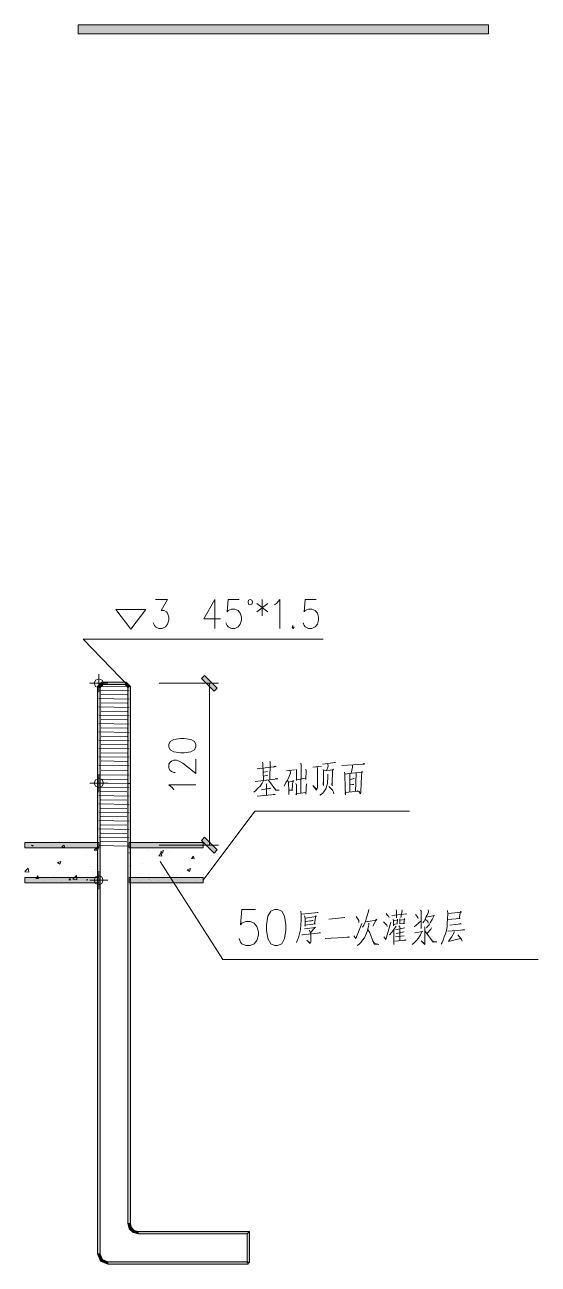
# Model space of a CAD drawing. Header units: millimetres. Extents: x 0 to 586, y 0 to 414.
# Drawn here: x 78.9 to 134.9, y 71.4 to 206.9 of the extents above; entities that cross this region are included whole.
import ezdxf

# ---------------------------------------------------------------- set-up
doc = ezdxf.new("R2010")
doc.units = ezdxf.units.MM

msp = doc.modelspace()

# ---------------------------------------------------------------- hatches: boundary and pattern name
h = msp.add_hatch(color=0)
h.dxf.hatch_style = 2
h.paths.add_polyline_path([(84.691361, 205.874056), (84.691361, 206.858306), (129.50825, 206.858306), (129.50825, 205.874056)])
h = msp.add_hatch(color=0)
h.dxf.hatch_style = 2
h.paths.add_polyline_path([(99.899611, 134.387167), (99.550361, 134.037917), (98.171, 135.417278), (98.516722, 135.766528)])
h = msp.add_hatch(color=0)
h.dxf.hatch_style = 2
h.paths.add_polyline_path([(87.100833, 134.450667), (86.825667, 134.567083), (87.301917, 135.039806), (87.414806, 134.764639)])
h = msp.add_hatch(color=0)
h.dxf.hatch_style = 2
h.paths.add_polyline_path([(87.100833, 123.994333), (86.825667, 123.994333), (86.825667, 134.567083), (87.100833, 134.450667)])
h = msp.add_hatch(color=0)
h.dxf.hatch_style = 2
h.paths.add_polyline_path([(87.414806, 134.764639), (87.301917, 135.039806), (89.937167, 135.039806), (89.824278, 134.764639)])
h = msp.add_hatch(color=0)
h.dxf.hatch_style = 2
h.paths.add_polyline_path([(89.824278, 134.764639), (89.937167, 135.039806), (90.413417, 134.567083), (90.13825, 134.450667)])
h = msp.add_hatch(color=0)
h.dxf.hatch_style = 2
h.paths.add_polyline_path([(90.13825, 134.450667), (90.413417, 134.567083), (90.413417, 123.934361), (90.13825, 123.934361)])
h = msp.add_hatch(color=0)
h.dxf.hatch_style = 2
h.paths.add_polyline_path([(87.100833, 72.545222), (86.825667, 72.545222), (86.825667, 123.994333), (87.100833, 123.994333)])
h = msp.add_hatch(color=0)
h.dxf.hatch_style = 2
h.paths.add_polyline_path([(90.13825, 123.934361), (90.413417, 123.934361), (90.413417, 75.857806), (90.13825, 75.857806)])
h = msp.add_hatch(color=0)
h.dxf.hatch_style = 2
h.paths.add_polyline_path([(98.171, 117.732528), (98.516722, 118.081778), (99.899611, 116.698889), (99.550361, 116.353167)])
h = msp.add_hatch(color=0)
h.dxf.hatch_style = 2
h.paths.add_polyline_path([(78.891694, 117.028031), (78.878642, 117.041083), (78.891694, 117.054136), (78.904747, 117.041083)])
h = msp.add_hatch(color=0)
h.dxf.hatch_style = 2
h.paths.add_polyline_path([(78.891694, 116.569419), (78.878642, 116.582472), (78.891694, 116.595525), (78.904747, 116.582472)])
h = msp.add_hatch(color=0)
h.dxf.hatch_style = 2
h.paths.add_polyline_path([(78.891694, 116.569419), (78.878642, 116.582472), (78.891694, 116.595525), (78.904747, 116.582472)])
h = msp.add_hatch(color=0)
h.dxf.hatch_style = 2
h.paths.add_polyline_path([(78.891694, 116.569419), (78.878642, 116.582472), (78.891694, 116.595525), (78.904747, 116.582472)])
h = msp.add_hatch(color=0)
h.dxf.hatch_style = 2
h.paths.add_polyline_path([(86.96325, 117.510278), (86.96325, 116.921139), (78.891694, 116.921139), (78.891694, 117.510278)])
h = msp.add_hatch(color=0)
h.dxf.hatch_style = 2
h.paths.add_polyline_path([(79.1845, 116.791669), (79.171447, 116.804722), (79.1845, 116.817775), (79.197553, 116.804722)])
h = msp.add_hatch(color=0)
h.dxf.hatch_style = 2
h.paths.add_polyline_path([(79.290333, 117.204419), (79.277281, 117.217472), (79.290333, 117.230525), (79.303386, 117.217472)])
h = msp.add_hatch(color=0)
h.dxf.hatch_style = 2
h.paths.add_polyline_path([(79.290333, 117.204419), (79.277281, 117.217472), (79.290333, 117.230525), (79.303386, 117.217472)])
h = msp.add_hatch(color=0)
h.dxf.hatch_style = 2
h.paths.add_polyline_path([(79.290333, 117.204419), (79.277281, 117.217472), (79.290333, 117.230525), (79.303386, 117.217472)])
h = msp.add_hatch(color=0)
h.dxf.hatch_style = 2
h.paths.add_polyline_path([(79.720722, 117.204419), (79.707669, 117.217472), (79.720722, 117.230525), (79.733775, 117.217472)])
h = msp.add_hatch(color=0)
h.dxf.hatch_style = 2
h.paths.add_polyline_path([(79.720722, 117.204419), (79.707669, 117.217472), (79.720722, 117.230525), (79.733775, 117.217472)])
h = msp.add_hatch(color=0)
h.dxf.hatch_style = 2
h.paths.add_polyline_path([(80.094667, 117.204419), (80.081614, 117.217472), (80.094667, 117.230525), (80.107719, 117.217472)])
h = msp.add_hatch(color=0)
h.dxf.hatch_style = 2
h.paths.add_polyline_path([(80.094667, 117.204419), (80.081614, 117.217472), (80.094667, 117.230525), (80.107719, 117.217472)])
h = msp.add_hatch(color=0)
h.dxf.hatch_style = 2
h.paths.add_polyline_path([(80.094667, 117.204419), (80.081614, 117.217472), (80.094667, 117.230525), (80.107719, 117.217472)])
h = msp.add_hatch(color=0)
h.dxf.hatch_style = 2
h.paths.add_polyline_path([(80.211083, 117.204419), (80.198031, 117.217472), (80.211083, 117.230525), (80.224136, 117.217472)])
h = msp.add_hatch(color=0)
h.dxf.hatch_style = 2
h.paths.add_polyline_path([(80.211083, 117.204419), (80.198031, 117.217472), (80.211083, 117.230525), (80.224136, 117.217472)])
h = msp.add_hatch(color=0)
h.dxf.hatch_style = 2
h.paths.add_polyline_path([(81.675111, 117.109169), (81.662058, 117.122222), (81.675111, 117.135275), (81.688164, 117.122222)])
h = msp.add_hatch(color=0)
h.dxf.hatch_style = 2
h.paths.add_polyline_path([(81.745667, 117.204419), (81.732614, 117.217472), (81.745667, 117.230525), (81.758719, 117.217472)])
h = msp.add_hatch(color=0)
h.dxf.hatch_style = 2
h.paths.add_polyline_path([(81.745667, 117.204419), (81.732614, 117.217472), (81.745667, 117.230525), (81.758719, 117.217472)])
h = msp.add_hatch(color=0)
h.dxf.hatch_style = 2
h.paths.add_polyline_path([(81.798583, 117.204419), (81.785531, 117.217472), (81.798583, 117.230525), (81.811636, 117.217472)])
h = msp.add_hatch(color=0)
h.dxf.hatch_style = 2
h.paths.add_polyline_path([(81.897361, 117.105642), (81.884308, 117.118694), (81.897361, 117.131747), (81.910414, 117.118694)])
h = msp.add_hatch(color=0)
h.dxf.hatch_style = 2
h.paths.add_polyline_path([(83.506028, 117.204419), (83.492975, 117.217472), (83.506028, 117.230525), (83.519081, 117.217472)])
h = msp.add_hatch(color=0)
h.dxf.hatch_style = 2
h.paths.add_polyline_path([(83.506028, 117.204419), (83.492975, 117.217472), (83.506028, 117.230525), (83.519081, 117.217472)])
h = msp.add_hatch(color=0)
h.dxf.hatch_style = 2
h.paths.add_polyline_path([(83.506028, 117.204419), (83.492975, 117.217472), (83.506028, 117.230525), (83.519081, 117.217472)])
h = msp.add_hatch(color=0)
h.dxf.hatch_style = 2
h.paths.add_polyline_path([(83.876444, 117.204419), (83.863392, 117.217472), (83.876444, 117.230525), (83.889497, 117.217472)])
h = msp.add_hatch(color=0)
h.dxf.hatch_style = 2
h.paths.add_polyline_path([(84.204528, 117.204419), (84.191475, 117.217472), (84.204528, 117.230525), (84.217581, 117.217472)])
h = msp.add_hatch(color=0)
h.dxf.hatch_style = 2
h.paths.add_polyline_path([(84.204528, 117.204419), (84.191475, 117.217472), (84.204528, 117.230525), (84.217581, 117.217472)])
h = msp.add_hatch(color=0)
h.dxf.hatch_style = 2
h.paths.add_polyline_path([(84.529083, 116.996281), (84.516031, 117.009333), (84.529083, 117.022386), (84.542136, 117.009333)])
h = msp.add_hatch(color=0)
h.dxf.hatch_style = 2
h.paths.add_polyline_path([(86.659861, 117.204419), (86.646808, 117.217472), (86.659861, 117.230525), (86.672914, 117.217472)])
h = msp.add_hatch(color=0)
h.dxf.hatch_style = 2
h.paths.add_polyline_path([(86.659861, 117.204419), (86.646808, 117.217472), (86.659861, 117.230525), (86.672914, 117.217472)])
h = msp.add_hatch(color=0)
h.dxf.hatch_style = 2
h.paths.add_polyline_path([(86.920917, 117.204419), (86.907864, 117.217472), (86.920917, 117.230525), (86.933969, 117.217472)])
h = msp.add_hatch(color=0)
h.dxf.hatch_style = 2
h.paths.add_polyline_path([(86.920917, 117.204419), (86.907864, 117.217472), (86.920917, 117.230525), (86.933969, 117.217472)])
h = msp.add_hatch(color=0)
h.dxf.hatch_style = 2
h.paths.add_polyline_path([(86.920917, 117.204419), (86.907864, 117.217472), (86.920917, 117.230525), (86.933969, 117.217472)])
h = msp.add_hatch(color=0)
h.dxf.hatch_style = 2
h.paths.add_polyline_path([(86.96325, 117.010392), (86.950197, 117.023444), (86.96325, 117.036497), (86.976303, 117.023444)])
h = msp.add_hatch(color=0)
h.dxf.hatch_style = 2
h.paths.add_polyline_path([(90.275833, 116.756392), (90.262781, 116.769444), (90.275833, 116.782497), (90.288886, 116.769444)])
h = msp.add_hatch(color=0)
h.dxf.hatch_style = 2
h.paths.add_polyline_path([(90.275833, 116.463586), (90.262781, 116.476639), (90.275833, 116.489692), (90.288886, 116.476639)])
h = msp.add_hatch(color=0)
h.dxf.hatch_style = 2
h.paths.add_polyline_path([(90.275833, 116.463586), (90.262781, 116.476639), (90.275833, 116.489692), (90.288886, 116.476639)])
h = msp.add_hatch(color=0)
h.dxf.hatch_style = 2
h.paths.add_polyline_path([(90.275833, 116.463586), (90.262781, 116.476639), (90.275833, 116.489692), (90.288886, 116.476639)])
h = msp.add_hatch(color=0)
h.dxf.hatch_style = 2
h.paths.add_polyline_path([(98.347389, 117.510278), (98.347389, 116.921139), (90.275833, 116.921139), (90.275833, 117.510278)])
h = msp.add_hatch(color=0)
h.dxf.hatch_style = 2
h.paths.add_polyline_path([(90.335806, 117.204419), (90.322753, 117.217472), (90.335806, 117.230525), (90.348858, 117.217472)])
h = msp.add_hatch(color=0)
h.dxf.hatch_style = 2
h.paths.add_polyline_path([(90.335806, 117.204419), (90.322753, 117.217472), (90.335806, 117.230525), (90.348858, 117.217472)])
h = msp.add_hatch(color=0)
h.dxf.hatch_style = 2
h.paths.add_polyline_path([(90.335806, 117.204419), (90.322753, 117.217472), (90.335806, 117.230525), (90.348858, 117.217472)])
h = msp.add_hatch(color=0)
h.dxf.hatch_style = 2
h.paths.add_polyline_path([(90.6145, 116.946892), (90.601447, 116.959944), (90.6145, 116.972997), (90.627553, 116.959944)])
h = msp.add_hatch(color=0)
h.dxf.hatch_style = 2
h.paths.add_polyline_path([(91.574056, 117.204419), (91.561003, 117.217472), (91.574056, 117.230525), (91.587108, 117.217472)])
h = msp.add_hatch(color=0)
h.dxf.hatch_style = 2
h.paths.add_polyline_path([(91.574056, 117.204419), (91.561003, 117.217472), (91.574056, 117.230525), (91.587108, 117.217472)])
h = msp.add_hatch(color=0)
h.dxf.hatch_style = 2
h.paths.add_polyline_path([(91.753972, 116.869281), (91.740919, 116.882333), (91.753972, 116.895386), (91.767025, 116.882333)])
h = msp.add_hatch(color=0)
h.dxf.hatch_style = 2
h.paths.add_polyline_path([(91.831583, 116.961003), (91.818531, 116.974056), (91.831583, 116.987108), (91.844636, 116.974056)])
h = msp.add_hatch(color=0)
h.dxf.hatch_style = 2
h.paths.add_polyline_path([(92.42425, 116.661142), (92.411197, 116.674194), (92.42425, 116.687247), (92.437303, 116.674194)])
h = msp.add_hatch(color=0)
h.dxf.hatch_style = 2
h.paths.add_polyline_path([(93.680139, 117.204419), (93.667086, 117.217472), (93.680139, 117.230525), (93.693192, 117.217472)])
h = msp.add_hatch(color=0)
h.dxf.hatch_style = 2
h.paths.add_polyline_path([(93.747167, 117.204419), (93.734114, 117.217472), (93.747167, 117.230525), (93.760219, 117.217472)])
h = msp.add_hatch(color=0)
h.dxf.hatch_style = 2
h.paths.add_polyline_path([(94.029389, 117.204419), (94.016336, 117.217472), (94.029389, 117.230525), (94.042442, 117.217472)])
h = msp.add_hatch(color=0)
h.dxf.hatch_style = 2
h.paths.add_polyline_path([(94.029389, 117.204419), (94.016336, 117.217472), (94.029389, 117.230525), (94.042442, 117.217472)])
h = msp.add_hatch(color=0)
h.dxf.hatch_style = 2
h.paths.add_polyline_path([(95.055972, 116.551781), (95.042919, 116.564833), (95.055972, 116.577886), (95.069025, 116.564833)])
h = msp.add_hatch(color=0)
h.dxf.hatch_style = 2
h.paths.add_polyline_path([(96.347139, 117.204419), (96.334086, 117.217472), (96.347139, 117.230525), (96.360192, 117.217472)])
h = msp.add_hatch(color=0)
h.dxf.hatch_style = 2
h.paths.add_polyline_path([(96.347139, 117.204419), (96.334086, 117.217472), (96.347139, 117.230525), (96.360192, 117.217472)])
h = msp.add_hatch(color=0)
h.dxf.hatch_style = 2
h.paths.add_polyline_path([(96.48825, 117.204419), (96.475197, 117.217472), (96.48825, 117.230525), (96.501303, 117.217472)])
h = msp.add_hatch(color=0)
h.dxf.hatch_style = 2
h.paths.add_polyline_path([(96.48825, 117.204419), (96.475197, 117.217472), (96.48825, 117.230525), (96.501303, 117.217472)])
h = msp.add_hatch(color=0)
h.dxf.hatch_style = 2
h.paths.add_polyline_path([(97.162056, 117.204419), (97.149003, 117.217472), (97.162056, 117.230525), (97.175108, 117.217472)])
h = msp.add_hatch(color=0)
h.dxf.hatch_style = 2
h.paths.add_polyline_path([(97.546583, 116.851642), (97.533531, 116.864694), (97.546583, 116.877747), (97.559636, 116.864694)])
h = msp.add_hatch(color=0)
h.dxf.hatch_style = 2
h.paths.add_polyline_path([(98.347389, 117.140919), (98.334336, 117.153972), (98.347389, 117.167025), (98.360442, 117.153972)])
h = msp.add_hatch(color=0)
h.dxf.hatch_style = 2
h.paths.add_polyline_path([(78.891694, 115.892086), (78.878642, 115.905139), (78.891694, 115.918192), (78.904747, 115.905139)])
h = msp.add_hatch(color=0)
h.dxf.hatch_style = 2
h.paths.add_polyline_path([(78.891694, 115.892086), (78.878642, 115.905139), (78.891694, 115.918192), (78.904747, 115.905139)])
h = msp.add_hatch(color=0)
h.dxf.hatch_style = 2
h.paths.add_polyline_path([(78.891694, 115.892086), (78.878642, 115.905139), (78.891694, 115.918192), (78.904747, 115.905139)])
h = msp.add_hatch(color=0)
h.dxf.hatch_style = 2
h.paths.add_polyline_path([(78.891694, 115.257086), (78.878642, 115.270139), (78.891694, 115.283192), (78.904747, 115.270139)])
h = msp.add_hatch(color=0)
h.dxf.hatch_style = 2
h.paths.add_polyline_path([(78.891694, 115.175947), (78.878642, 115.189), (78.891694, 115.202053), (78.904747, 115.189)])
h = msp.add_hatch(color=0)
h.dxf.hatch_style = 2
h.paths.add_polyline_path([(78.891694, 115.175947), (78.878642, 115.189), (78.891694, 115.202053), (78.904747, 115.189)])
h = msp.add_hatch(color=0)
h.dxf.hatch_style = 2
h.paths.add_polyline_path([(78.891694, 115.175947), (78.878642, 115.189), (78.891694, 115.202053), (78.904747, 115.189)])
h = msp.add_hatch(color=0)
h.dxf.hatch_style = 2
h.paths.add_polyline_path([(79.124528, 115.151253), (79.111475, 115.164306), (79.124528, 115.177358), (79.137581, 115.164306)])
h = msp.add_hatch(color=0)
h.dxf.hatch_style = 2
h.paths.add_polyline_path([(79.403222, 115.324114), (79.390169, 115.337167), (79.403222, 115.350219), (79.416275, 115.337167)])
h = msp.add_hatch(color=0)
h.dxf.hatch_style = 2
h.paths.add_polyline_path([(81.615139, 115.465225), (81.602086, 115.478278), (81.615139, 115.491331), (81.628192, 115.478278)])
h = msp.add_hatch(color=0)
h.dxf.hatch_style = 2
h.paths.add_polyline_path([(81.989083, 115.465225), (81.976031, 115.478278), (81.989083, 115.491331), (82.002136, 115.478278)])
h = msp.add_hatch(color=0)
h.dxf.hatch_style = 2
h.paths.add_polyline_path([(82.514722, 115.733336), (82.501669, 115.746389), (82.514722, 115.759442), (82.527775, 115.746389)])
h = msp.add_hatch(color=0)
h.dxf.hatch_style = 2
h.paths.add_polyline_path([(83.749444, 115.895614), (83.736392, 115.908667), (83.749444, 115.921719), (83.762497, 115.908667)])
h = msp.add_hatch(color=0)
h.dxf.hatch_style = 2
h.paths.add_polyline_path([(84.172778, 115.835642), (84.159725, 115.848694), (84.172778, 115.861747), (84.185831, 115.848694)])
h = msp.add_hatch(color=0)
h.dxf.hatch_style = 2
h.paths.add_polyline_path([(84.864222, 115.959114), (84.851169, 115.972167), (84.864222, 115.985219), (84.877275, 115.972167)])
h = msp.add_hatch(color=0)
h.dxf.hatch_style = 2
h.paths.add_polyline_path([(85.615639, 116.142558), (85.602586, 116.155611), (85.615639, 116.168664), (85.628692, 116.155611)])
h = msp.add_hatch(color=0)
h.dxf.hatch_style = 2
h.paths.add_polyline_path([(86.705722, 116.184892), (86.692669, 116.197944), (86.705722, 116.210997), (86.718775, 116.197944)])
h = msp.add_hatch(color=0)
h.dxf.hatch_style = 2
h.paths.add_polyline_path([(86.96325, 116.382447), (86.950197, 116.3955), (86.96325, 116.408553), (86.976303, 116.3955)])
h = msp.add_hatch(color=0)
h.dxf.hatch_style = 2
h.paths.add_polyline_path([(86.96325, 116.382447), (86.950197, 116.3955), (86.96325, 116.408553), (86.976303, 116.3955)])
h = msp.add_hatch(color=0)
h.dxf.hatch_style = 2
h.paths.add_polyline_path([(86.96325, 116.318947), (86.950197, 116.332), (86.96325, 116.345053), (86.976303, 116.332)])
h = msp.add_hatch(color=0)
h.dxf.hatch_style = 2
h.paths.add_polyline_path([(90.275833, 115.733336), (90.262781, 115.746389), (90.275833, 115.759442), (90.288886, 115.746389)])
h = msp.add_hatch(color=0)
h.dxf.hatch_style = 2
h.paths.add_polyline_path([(90.275833, 115.733336), (90.262781, 115.746389), (90.275833, 115.759442), (90.288886, 115.746389)])
h = msp.add_hatch(color=0)
h.dxf.hatch_style = 2
h.paths.add_polyline_path([(91.694, 115.228864), (91.680947, 115.241917), (91.694, 115.254969), (91.707053, 115.241917)])
h = msp.add_hatch(color=0)
h.dxf.hatch_style = 2
h.paths.add_polyline_path([(91.796306, 115.863864), (91.783253, 115.876917), (91.796306, 115.889969), (91.809358, 115.876917)])
h = msp.add_hatch(color=0)
h.dxf.hatch_style = 2
h.paths.add_polyline_path([(93.648389, 115.426419), (93.635336, 115.439472), (93.648389, 115.452525), (93.661442, 115.439472)])
h = msp.add_hatch(color=0)
h.dxf.hatch_style = 2
h.paths.add_polyline_path([(94.226944, 115.574586), (94.213892, 115.587639), (94.226944, 115.600692), (94.239997, 115.587639)])
h = msp.add_hatch(color=0)
h.dxf.hatch_style = 2
h.paths.add_polyline_path([(94.671444, 116.357753), (94.658392, 116.370806), (94.671444, 116.383858), (94.684497, 116.370806)])
h = msp.add_hatch(color=0)
h.dxf.hatch_style = 2
h.paths.add_polyline_path([(94.883111, 115.588697), (94.870058, 115.60175), (94.883111, 115.614803), (94.896164, 115.60175)])
h = msp.add_hatch(color=0)
h.dxf.hatch_style = 2
h.paths.add_polyline_path([(96.717556, 115.888558), (96.704503, 115.901611), (96.717556, 115.914664), (96.730608, 115.901611)])
h = msp.add_hatch(color=0)
h.dxf.hatch_style = 2
h.paths.add_polyline_path([(96.749306, 115.832114), (96.736253, 115.845167), (96.749306, 115.858219), (96.762358, 115.845167)])
h = msp.add_hatch(color=0)
h.dxf.hatch_style = 2
h.paths.add_polyline_path([(97.687694, 116.438892), (97.674642, 116.451944), (97.687694, 116.464997), (97.700747, 116.451944)])
h = msp.add_hatch(color=0)
h.dxf.hatch_style = 2
h.paths.add_polyline_path([(98.347389, 116.117864), (98.334336, 116.130917), (98.347389, 116.143969), (98.360442, 116.130917)])
h = msp.add_hatch(color=0)
h.dxf.hatch_style = 2
h.paths.add_polyline_path([(98.347389, 116.043781), (98.334336, 116.056833), (98.347389, 116.069886), (98.360442, 116.056833)])
h = msp.add_hatch(color=0)
h.dxf.hatch_style = 2
h.paths.add_polyline_path([(98.347389, 115.546364), (98.334336, 115.559417), (98.347389, 115.572469), (98.360442, 115.559417)])
h = msp.add_hatch(color=0)
h.dxf.hatch_style = 2
h.paths.add_polyline_path([(78.891694, 114.971336), (78.878642, 114.984389), (78.891694, 114.997442), (78.904747, 114.984389)])
h = msp.add_hatch(color=0)
h.dxf.hatch_style = 2
h.paths.add_polyline_path([(78.891694, 114.971336), (78.878642, 114.984389), (78.891694, 114.997442), (78.904747, 114.984389)])
h = msp.add_hatch(color=0)
h.dxf.hatch_style = 2
h.paths.add_polyline_path([(78.891694, 114.971336), (78.878642, 114.984389), (78.891694, 114.997442), (78.904747, 114.984389)])
h = msp.add_hatch(color=0)
h.dxf.hatch_style = 2
h.paths.add_polyline_path([(78.891694, 114.325753), (78.878642, 114.338806), (78.891694, 114.351858), (78.904747, 114.338806)])
h = msp.add_hatch(color=0)
h.dxf.hatch_style = 2
h.paths.add_polyline_path([(79.113944, 114.971336), (79.100892, 114.984389), (79.113944, 114.997442), (79.126997, 114.984389)])
h = msp.add_hatch(color=0)
h.dxf.hatch_style = 2
h.paths.add_polyline_path([(79.34325, 114.036475), (79.330197, 114.049528), (79.34325, 114.062581), (79.356303, 114.049528)])
h = msp.add_hatch(color=0)
h.dxf.hatch_style = 2
h.paths.add_polyline_path([(80.29575, 113.891836), (80.282697, 113.904889), (80.29575, 113.917942), (80.308803, 113.904889)])
h = msp.add_hatch(color=0)
h.dxf.hatch_style = 2
h.paths.add_polyline_path([(80.937806, 114.586808), (80.924753, 114.599861), (80.937806, 114.612914), (80.950858, 114.599861)])
h = msp.add_hatch(color=0)
h.dxf.hatch_style = 2
h.paths.add_polyline_path([(81.220028, 113.789531), (81.206975, 113.802583), (81.220028, 113.815636), (81.233081, 113.802583)])
h = msp.add_hatch(color=0)
h.dxf.hatch_style = 2
h.paths.add_polyline_path([(81.555167, 113.824808), (81.542114, 113.837861), (81.555167, 113.850914), (81.568219, 113.837861)])
h = msp.add_hatch(color=0)
h.dxf.hatch_style = 2
h.paths.add_polyline_path([(81.974972, 113.927114), (81.961919, 113.940167), (81.974972, 113.953219), (81.988025, 113.940167)])
h = msp.add_hatch(color=0)
h.dxf.hatch_style = 2
h.paths.add_polyline_path([(82.45475, 113.951808), (82.441697, 113.964861), (82.45475, 113.977914), (82.467803, 113.964861)])
h = msp.add_hatch(color=0)
h.dxf.hatch_style = 2
h.paths.add_polyline_path([(83.170889, 114.382197), (83.157836, 114.39525), (83.170889, 114.408303), (83.183942, 114.39525)])
h = msp.add_hatch(color=0)
h.dxf.hatch_style = 2
h.paths.add_polyline_path([(83.569528, 114.477447), (83.556475, 114.4905), (83.569528, 114.503553), (83.582581, 114.4905)])
h = msp.add_hatch(color=0)
h.dxf.hatch_style = 2
h.paths.add_polyline_path([(84.112806, 114.195225), (84.099753, 114.208278), (84.112806, 114.221331), (84.125858, 114.208278)])
h = msp.add_hatch(color=0)
h.dxf.hatch_style = 2
h.paths.add_polyline_path([(84.320944, 114.198753), (84.307892, 114.211806), (84.320944, 114.224858), (84.333997, 114.211806)])
h = msp.add_hatch(color=0)
h.dxf.hatch_style = 2
h.paths.add_polyline_path([(84.606694, 113.814225), (84.593642, 113.827278), (84.606694, 113.840331), (84.619747, 113.827278)])
h = msp.add_hatch(color=0)
h.dxf.hatch_style = 2
h.paths.add_polyline_path([(86.046028, 114.876086), (86.032975, 114.889139), (86.046028, 114.902192), (86.059081, 114.889139)])
h = msp.add_hatch(color=0)
h.dxf.hatch_style = 2
h.paths.add_polyline_path([(86.20125, 114.364558), (86.188197, 114.377611), (86.20125, 114.390664), (86.214303, 114.377611)])
h = msp.add_hatch(color=0)
h.dxf.hatch_style = 2
h.paths.add_polyline_path([(86.64575, 114.540947), (86.632697, 114.554), (86.64575, 114.567053), (86.658803, 114.554)])
h = msp.add_hatch(color=0)
h.dxf.hatch_style = 2
h.paths.add_polyline_path([(86.96325, 114.787892), (86.950197, 114.800944), (86.96325, 114.813997), (86.976303, 114.800944)])
h = msp.add_hatch(color=0)
h.dxf.hatch_style = 2
h.paths.add_polyline_path([(86.96325, 114.787892), (86.950197, 114.800944), (86.96325, 114.813997), (86.976303, 114.800944)])
h = msp.add_hatch(color=0)
h.dxf.hatch_style = 2
h.paths.add_polyline_path([(86.96325, 114.544475), (86.950197, 114.557528), (86.96325, 114.570581), (86.976303, 114.557528)])
h = msp.add_hatch(color=0)
h.dxf.hatch_style = 2
h.paths.add_polyline_path([(86.96325, 114.036475), (86.950197, 114.049528), (86.96325, 114.062581), (86.976303, 114.049528)])
h = msp.add_hatch(color=0)
h.dxf.hatch_style = 2
h.paths.add_polyline_path([(86.96325, 113.877725), (86.950197, 113.890778), (86.96325, 113.903831), (86.976303, 113.890778)])
h = msp.add_hatch(color=0)
h.dxf.hatch_style = 2
h.paths.add_polyline_path([(86.96325, 113.877725), (86.950197, 113.890778), (86.96325, 113.903831), (86.976303, 113.890778)])
h = msp.add_hatch(color=0)
h.dxf.hatch_style = 2
h.paths.add_polyline_path([(90.275833, 114.981919), (90.262781, 114.994972), (90.275833, 115.008025), (90.288886, 114.994972)])
h = msp.add_hatch(color=0)
h.dxf.hatch_style = 2
h.paths.add_polyline_path([(90.275833, 114.900781), (90.262781, 114.913833), (90.275833, 114.926886), (90.288886, 114.913833)])
h = msp.add_hatch(color=0)
h.dxf.hatch_style = 2
h.paths.add_polyline_path([(90.275833, 114.900781), (90.262781, 114.913833), (90.275833, 114.926886), (90.288886, 114.913833)])
h = msp.add_hatch(color=0)
h.dxf.hatch_style = 2
h.paths.add_polyline_path([(90.275833, 114.900781), (90.262781, 114.913833), (90.275833, 114.926886), (90.288886, 114.913833)])
h = msp.add_hatch(color=0)
h.dxf.hatch_style = 2
h.paths.add_polyline_path([(90.275833, 114.138781), (90.262781, 114.151833), (90.275833, 114.164886), (90.288886, 114.151833)])
h = msp.add_hatch(color=0)
h.dxf.hatch_style = 2
h.paths.add_polyline_path([(90.275833, 114.138781), (90.262781, 114.151833), (90.275833, 114.164886), (90.288886, 114.151833)])
h = msp.add_hatch(color=0)
h.dxf.hatch_style = 2
h.paths.add_polyline_path([(90.275833, 114.128197), (90.262781, 114.14125), (90.275833, 114.154303), (90.288886, 114.14125)])
h = msp.add_hatch(color=0)
h.dxf.hatch_style = 2
h.paths.add_polyline_path([(90.275833, 114.128197), (90.262781, 114.14125), (90.275833, 114.154303), (90.288886, 114.14125)])
h = msp.add_hatch(color=0)
h.dxf.hatch_style = 2
h.paths.add_polyline_path([(90.533361, 115.013669), (90.520308, 115.026722), (90.533361, 115.039775), (90.546414, 115.026722)])
h = msp.add_hatch(color=0)
h.dxf.hatch_style = 2
h.paths.add_polyline_path([(91.464694, 114.142308), (91.451642, 114.155361), (91.464694, 114.168414), (91.477747, 114.155361)])
h = msp.add_hatch(color=0)
h.dxf.hatch_style = 2
h.paths.add_polyline_path([(93.676611, 114.138781), (93.663558, 114.151833), (93.676611, 114.164886), (93.689664, 114.151833)])
h = msp.add_hatch(color=0)
h.dxf.hatch_style = 2
h.paths.add_polyline_path([(94.092889, 114.032947), (94.079836, 114.046), (94.092889, 114.059053), (94.105942, 114.046)])
h = msp.add_hatch(color=0)
h.dxf.hatch_style = 2
h.paths.add_polyline_path([(94.166972, 113.934169), (94.153919, 113.947222), (94.166972, 113.960275), (94.180025, 113.947222)])
h = msp.add_hatch(color=0)
h.dxf.hatch_style = 2
h.paths.add_polyline_path([(95.451083, 113.888308), (95.438031, 113.901361), (95.451083, 113.914414), (95.464136, 113.901361)])
h = msp.add_hatch(color=0)
h.dxf.hatch_style = 2
h.paths.add_polyline_path([(96.55175, 114.632669), (96.538697, 114.645722), (96.55175, 114.658775), (96.564803, 114.645722)])
h = msp.add_hatch(color=0)
h.dxf.hatch_style = 2
h.paths.add_polyline_path([(96.657583, 114.248142), (96.644531, 114.261194), (96.657583, 114.274247), (96.670636, 114.261194)])
h = msp.add_hatch(color=0)
h.dxf.hatch_style = 2
h.paths.add_polyline_path([(96.724611, 113.920058), (96.711558, 113.933111), (96.724611, 113.946164), (96.737664, 113.933111)])
h = msp.add_hatch(color=0)
h.dxf.hatch_style = 2
h.paths.add_polyline_path([(98.347389, 114.269308), (98.334336, 114.282361), (98.347389, 114.295414), (98.360442, 114.282361)])
h = msp.add_hatch(color=0)
h.dxf.hatch_style = 2
h.paths.add_polyline_path([(98.347389, 113.951808), (98.334336, 113.964861), (98.347389, 113.977914), (98.360442, 113.964861)])
h = msp.add_hatch(color=0)
h.dxf.hatch_style = 2
h.paths.add_polyline_path([(78.891694, 113.482614), (78.878642, 113.495667), (78.891694, 113.508719), (78.904747, 113.495667)])
h = msp.add_hatch(color=0)
h.dxf.hatch_style = 2
h.paths.add_polyline_path([(78.891694, 113.482614), (78.878642, 113.495667), (78.891694, 113.508719), (78.904747, 113.495667)])
h = msp.add_hatch(color=0)
h.dxf.hatch_style = 2
h.paths.add_polyline_path([(78.891694, 113.376781), (78.878642, 113.389833), (78.891694, 113.402886), (78.904747, 113.389833)])
h = msp.add_hatch(color=0)
h.dxf.hatch_style = 2
h.paths.add_polyline_path([(78.891694, 113.376781), (78.878642, 113.389833), (78.891694, 113.402886), (78.904747, 113.389833)])
h = msp.add_hatch(color=0)
h.dxf.hatch_style = 2
h.paths.add_polyline_path([(78.891694, 113.376781), (78.878642, 113.389833), (78.891694, 113.402886), (78.904747, 113.389833)])
h = msp.add_hatch(color=0)
h.dxf.hatch_style = 2
h.paths.add_polyline_path([(86.96325, 113.682639), (86.96325, 113.089972), (78.891694, 113.089972), (78.891694, 113.682639)])
h = msp.add_hatch(color=0)
h.dxf.hatch_style = 2
h.paths.add_polyline_path([(79.064556, 113.510836), (79.051503, 113.523889), (79.064556, 113.536942), (79.077608, 113.523889)])
h = msp.add_hatch(color=0)
h.dxf.hatch_style = 2
h.paths.add_polyline_path([(80.387472, 113.373253), (80.374419, 113.386306), (80.387472, 113.399358), (80.400525, 113.386306)])
h = msp.add_hatch(color=0)
h.dxf.hatch_style = 2
h.paths.add_polyline_path([(80.860194, 113.373253), (80.847142, 113.386306), (80.860194, 113.399358), (80.873247, 113.386306)])
h = msp.add_hatch(color=0)
h.dxf.hatch_style = 2
h.paths.add_polyline_path([(80.966028, 113.373253), (80.952975, 113.386306), (80.966028, 113.399358), (80.979081, 113.386306)])
h = msp.add_hatch(color=0)
h.dxf.hatch_style = 2
h.paths.add_polyline_path([(82.842806, 113.373253), (82.829753, 113.386306), (82.842806, 113.399358), (82.855858, 113.386306)])
h = msp.add_hatch(color=0)
h.dxf.hatch_style = 2
h.paths.add_polyline_path([(83.043889, 113.373253), (83.030836, 113.386306), (83.043889, 113.399358), (83.056942, 113.386306)])
h = msp.add_hatch(color=0)
h.dxf.hatch_style = 2
h.paths.add_polyline_path([(83.043889, 113.373253), (83.030836, 113.386306), (83.043889, 113.399358), (83.056942, 113.386306)])
h = msp.add_hatch(color=0)
h.dxf.hatch_style = 2
h.paths.add_polyline_path([(84.271556, 113.373253), (84.258503, 113.386306), (84.271556, 113.399358), (84.284608, 113.386306)])
h = msp.add_hatch(color=0)
h.dxf.hatch_style = 2
h.paths.add_polyline_path([(85.12175, 113.373253), (85.108697, 113.386306), (85.12175, 113.399358), (85.134803, 113.386306)])
h = msp.add_hatch(color=0)
h.dxf.hatch_style = 2
h.paths.add_polyline_path([(85.12175, 113.373253), (85.108697, 113.386306), (85.12175, 113.399358), (85.134803, 113.386306)])
h = msp.add_hatch(color=0)
h.dxf.hatch_style = 2
h.paths.add_polyline_path([(85.12175, 113.373253), (85.108697, 113.386306), (85.12175, 113.399358), (85.134803, 113.386306)])
h = msp.add_hatch(color=0)
h.dxf.hatch_style = 2
h.paths.add_polyline_path([(85.301667, 113.373253), (85.288614, 113.386306), (85.301667, 113.399358), (85.314719, 113.386306)])
h = msp.add_hatch(color=0)
h.dxf.hatch_style = 2
h.paths.add_polyline_path([(98.347389, 113.682639), (98.347389, 113.089972), (90.275833, 113.089972), (90.275833, 113.682639)])
h = msp.add_hatch(color=0)
h.dxf.hatch_style = 2
h.paths.add_polyline_path([(90.805, 113.644892), (90.791947, 113.657944), (90.805, 113.670997), (90.818053, 113.657944)])
h = msp.add_hatch(color=0)
h.dxf.hatch_style = 2
h.paths.add_polyline_path([(91.358861, 113.373253), (91.345808, 113.386306), (91.358861, 113.399358), (91.371914, 113.386306)])
h = msp.add_hatch(color=0)
h.dxf.hatch_style = 2
h.paths.add_polyline_path([(91.358861, 113.373253), (91.345808, 113.386306), (91.358861, 113.399358), (91.371914, 113.386306)])
h = msp.add_hatch(color=0)
h.dxf.hatch_style = 2
h.paths.add_polyline_path([(91.53525, 113.373253), (91.522197, 113.386306), (91.53525, 113.399358), (91.548303, 113.386306)])
h = msp.add_hatch(color=0)
h.dxf.hatch_style = 2
h.paths.add_polyline_path([(91.53525, 113.373253), (91.522197, 113.386306), (91.53525, 113.399358), (91.548303, 113.386306)])
h = msp.add_hatch(color=0)
h.dxf.hatch_style = 2
h.paths.add_polyline_path([(91.634028, 113.584919), (91.620975, 113.597972), (91.634028, 113.611025), (91.647081, 113.597972)])
h = msp.add_hatch(color=0)
h.dxf.hatch_style = 2
h.paths.add_polyline_path([(92.350167, 113.482614), (92.337114, 113.495667), (92.350167, 113.508719), (92.363219, 113.495667)])
h = msp.add_hatch(color=0)
h.dxf.hatch_style = 2
h.paths.add_polyline_path([(92.501861, 113.482614), (92.488808, 113.495667), (92.501861, 113.508719), (92.514914, 113.495667)])
h = msp.add_hatch(color=0)
h.dxf.hatch_style = 2
h.paths.add_polyline_path([(92.671194, 113.373253), (92.658142, 113.386306), (92.671194, 113.399358), (92.684247, 113.386306)])
h = msp.add_hatch(color=0)
h.dxf.hatch_style = 2
h.paths.add_polyline_path([(93.436722, 113.373253), (93.423669, 113.386306), (93.436722, 113.399358), (93.449775, 113.386306)])
h = msp.add_hatch(color=0)
h.dxf.hatch_style = 2
h.paths.add_polyline_path([(93.436722, 113.373253), (93.423669, 113.386306), (93.436722, 113.399358), (93.449775, 113.386306)])
h = msp.add_hatch(color=0)
h.dxf.hatch_style = 2
h.paths.add_polyline_path([(93.436722, 113.373253), (93.423669, 113.386306), (93.436722, 113.399358), (93.449775, 113.386306)])
h = msp.add_hatch(color=0)
h.dxf.hatch_style = 2
h.paths.add_polyline_path([(93.584889, 113.644892), (93.571836, 113.657944), (93.584889, 113.670997), (93.597942, 113.657944)])
h = msp.add_hatch(color=0)
h.dxf.hatch_style = 2
h.paths.add_polyline_path([(95.126528, 113.373253), (95.113475, 113.386306), (95.126528, 113.399358), (95.139581, 113.386306)])
h = msp.add_hatch(color=0)
h.dxf.hatch_style = 2
h.paths.add_polyline_path([(95.126528, 113.373253), (95.113475, 113.386306), (95.126528, 113.399358), (95.139581, 113.386306)])
h = msp.add_hatch(color=0)
h.dxf.hatch_style = 2
h.paths.add_polyline_path([(95.514583, 113.373253), (95.501531, 113.386306), (95.514583, 113.399358), (95.527636, 113.386306)])
h = msp.add_hatch(color=0)
h.dxf.hatch_style = 2
h.paths.add_polyline_path([(97.585389, 113.373253), (97.572336, 113.386306), (97.585389, 113.399358), (97.598442, 113.386306)])
h = msp.add_hatch(color=0)
h.dxf.hatch_style = 2
h.paths.add_polyline_path([(97.585389, 113.373253), (97.572336, 113.386306), (97.585389, 113.399358), (97.598442, 113.386306)])
h = msp.add_hatch(color=0)
h.dxf.hatch_style = 2
h.paths.add_polyline_path([(97.592444, 113.373253), (97.579392, 113.386306), (97.592444, 113.399358), (97.605497, 113.386306)])
h = msp.add_hatch(color=0)
h.dxf.hatch_style = 2
h.paths.add_polyline_path([(97.592444, 113.373253), (97.579392, 113.386306), (97.592444, 113.399358), (97.605497, 113.386306)])
h = msp.add_hatch(color=0)
h.dxf.hatch_style = 2
h.paths.add_polyline_path([(90.13825, 75.857806), (90.289944, 75.296889), (90.526306, 75.434472), (90.413417, 75.857806)])
h = msp.add_hatch(color=0)
h.dxf.hatch_style = 2
h.paths.add_polyline_path([(90.289944, 75.296889), (90.699167, 74.887667), (90.83675, 75.124028), (90.526306, 75.434472)])
h = msp.add_hatch(color=0)
h.dxf.hatch_style = 2
h.paths.add_polyline_path([(90.699167, 74.887667), (91.260083, 74.735972), (91.260083, 75.011139), (90.83675, 75.124028)])
h = msp.add_hatch(color=0)
h.dxf.hatch_style = 2
h.paths.add_polyline_path([(91.260083, 74.735972), (91.260083, 75.011139), (103.416806, 75.011139), (103.141639, 74.735972)])
h = msp.add_hatch(color=0)
h.dxf.hatch_style = 2
h.paths.add_polyline_path([(103.141639, 74.735972), (103.416806, 75.011139), (103.416806, 71.560972), (103.141639, 71.560972)])
h = msp.add_hatch(color=0)
h.dxf.hatch_style = 2
h.paths.add_polyline_path([(87.15375, 71.751472), (86.825667, 72.545222), (87.100833, 72.545222), (87.347778, 71.9455)])
h = msp.add_hatch(color=0)
h.dxf.hatch_style = 2
h.paths.add_polyline_path([(87.9475, 71.423389), (87.15375, 71.751472), (87.347778, 71.9455), (87.9475, 71.698556)])
h = msp.add_hatch(color=0)
h.dxf.hatch_style = 2
h.paths.add_polyline_path([(103.279222, 71.698556), (103.279222, 71.423389), (87.9475, 71.423389), (87.9475, 71.698556)])

# ---------------------------------------------------------------- linework, layer by layer
at = {"color": 0, "lineweight": 0}
for points in [[(84.691361, 205.874056), (84.691361, 206.858306), (129.50825, 206.858306), (129.50825, 205.874056)], [(103.730778, 143.760472), (103.660222, 143.975667), (103.490889, 144.063861), (103.318028, 143.975667), (103.251, 143.760472), (103.318028, 143.548806), (103.490889, 143.460611), (103.660222, 143.548806)], [(99.899611, 134.387167), (99.550361, 134.037917), (98.171, 135.417278), (98.516722, 135.766528)], [(86.469361, 134.902222), (86.614, 135.251472), (86.96325, 135.396111), (87.3125, 135.251472), (87.457139, 134.902222), (87.3125, 134.552972), (86.96325, 134.408333), (86.614, 134.552972)], [(87.100833, 134.450667), (86.825667, 134.567083), (87.301917, 135.039806), (87.414806, 134.764639)], [(87.100833, 123.994333), (86.825667, 123.994333), (86.825667, 134.567083), (87.100833, 134.450667)], [(87.414806, 134.764639), (87.301917, 135.039806), (89.937167, 135.039806), (89.824278, 134.764639)], [(89.824278, 134.764639), (89.937167, 135.039806), (90.413417, 134.567083), (90.13825, 134.450667)], [(90.13825, 134.450667), (90.413417, 134.567083), (90.413417, 123.934361), (90.13825, 123.934361)], [(94.597361, 127.973667), (94.738472, 127.638528), (95.161806, 127.41275), (95.863833, 127.299861), (96.287167, 127.299861), (96.992722, 127.41275), (97.416056, 127.638528), (97.553639, 127.973667), (97.553639, 128.199444), (97.416056, 128.538111), (96.992722, 128.763889), (96.287167, 128.876778), (95.863833, 128.876778), (95.161806, 128.763889), (94.738472, 128.538111), (94.597361, 128.199444)], [(86.469361, 123.994333), (86.614, 124.340056), (86.96325, 124.484694), (87.3125, 124.340056), (87.457139, 123.994333), (87.3125, 123.645083), (86.96325, 123.500444), (86.614, 123.645083)], [(87.100833, 72.545222), (86.825667, 72.545222), (86.825667, 123.994333), (87.100833, 123.994333)], [(90.13825, 123.934361), (90.413417, 123.934361), (90.413417, 75.857806), (90.13825, 75.857806)], [(98.171, 117.732528), (98.516722, 118.081778), (99.899611, 116.698889), (99.550361, 116.353167)], [(86.96325, 117.510278), (86.96325, 116.921139), (78.891694, 116.921139), (78.891694, 117.510278)], [(98.347389, 117.510278), (98.347389, 116.921139), (90.275833, 116.921139), (90.275833, 117.510278)], [(86.458778, 113.389833), (86.603417, 113.735556), (86.952667, 113.880194), (87.298389, 113.735556), (87.443028, 113.389833), (87.298389, 113.040583), (86.952667, 112.895944), (86.603417, 113.040583)], [(86.96325, 113.682639), (86.96325, 113.089972), (78.891694, 113.089972), (78.891694, 113.682639)], [(98.347389, 113.682639), (98.347389, 113.089972), (90.275833, 113.089972), (90.275833, 113.682639)], [(106.182583, 110.193667), (105.731028, 110.006694), (105.431167, 109.44225), (105.279472, 108.503861), (105.279472, 107.939417), (105.431167, 107.001028), (105.731028, 106.440111), (106.182583, 106.249611), (106.482444, 106.249611), (106.934, 106.440111), (107.233861, 107.001028), (107.385556, 107.939417), (107.385556, 108.503861), (107.233861, 109.44225), (106.934, 110.006694), (106.482444, 110.193667)], [(90.13825, 75.857806), (90.289944, 75.296889), (90.526306, 75.434472), (90.413417, 75.857806)], [(90.289944, 75.296889), (90.699167, 74.887667), (90.83675, 75.124028), (90.526306, 75.434472)], [(90.699167, 74.887667), (91.260083, 74.735972), (91.260083, 75.011139), (90.83675, 75.124028)], [(91.260083, 74.735972), (91.260083, 75.011139), (103.416806, 75.011139), (103.141639, 74.735972)], [(103.141639, 74.735972), (103.416806, 75.011139), (103.416806, 71.560972), (103.141639, 71.560972)], [(87.15375, 71.751472), (86.825667, 72.545222), (87.100833, 72.545222), (87.347778, 71.9455)], [(87.9475, 71.423389), (87.15375, 71.751472), (87.347778, 71.9455), (87.9475, 71.698556)], [(103.279222, 71.698556), (103.279222, 71.423389), (87.9475, 71.423389), (87.9475, 71.698556)]]:
    msp.add_lwpolyline(points, close=True, dxfattribs=at)
for points in [[(93.147444, 144.063861), (94.470361, 144.063861), (93.750694, 142.860889), (94.110528, 142.860889), (94.350417, 142.709194), (94.470361, 142.561028), (94.590306, 142.109472), (94.590306, 141.809611), (94.470361, 141.358056), (94.230472, 141.058194), (93.870639, 140.9065), (93.507278, 140.9065), (93.147444, 141.058194), (93.0275, 141.206361), (92.907556, 141.50975)], [(99.642083, 144.063861), (98.442639, 141.957778), (100.245333, 141.957778)], [(99.642083, 144.063861), (99.642083, 140.9065)], [(102.287917, 144.063861), (101.084944, 144.063861), (100.965, 142.709194), (101.084944, 142.860889), (101.444778, 143.009056), (101.808139, 143.009056), (102.167972, 142.860889), (102.407861, 142.561028), (102.527806, 142.109472), (102.527806, 141.809611), (102.407861, 141.358056), (102.167972, 141.058194), (101.808139, 140.9065), (101.444778, 140.9065), (101.084944, 141.058194), (100.965, 141.206361), (100.845056, 141.50975)], [(104.210556, 143.612306), (105.413528, 142.709194)], [(105.413528, 143.612306), (104.210556, 142.709194)], [(104.810278, 144.063861), (104.810278, 142.261167)], [(106.133194, 143.460611), (106.373083, 143.612306), (106.736444, 144.063861), (106.736444, 140.9065)], [(110.701667, 144.063861), (109.498694, 144.063861), (109.37875, 142.709194), (109.498694, 142.860889), (109.858528, 143.009056), (110.218361, 143.009056), (110.581722, 142.860889), (110.821611, 142.561028), (110.941556, 142.109472), (110.941556, 141.809611), (110.821611, 141.358056), (110.581722, 141.058194), (110.218361, 140.9065), (109.858528, 140.9065), (109.498694, 141.058194), (109.37875, 141.206361), (109.258806, 141.50975)], [(90.438111, 140.821833), (88.80475, 142.963194)], [(88.80475, 142.963194), (92.075, 142.963194)], [(90.438111, 140.821833), (92.075, 142.963194)], [(108.175778, 141.206361), (108.055833, 141.058194), (108.175778, 140.9065), (108.295722, 141.058194)], [(90.275833, 134.507111), (85.245222, 139.717639)], [(85.245222, 139.717639), (111.467194, 139.717639)], [(86.96325, 133.917972), (86.96325, 135.89)], [(85.975472, 134.902222), (87.9475, 134.902222)], [(90.275833, 134.08025), (86.96325, 134.140222)], [(90.039472, 134.538861), (87.199611, 134.58825)], [(93.563722, 134.902222), (100.019556, 134.902222)], [(99.035306, 134.891639), (99.035306, 117.224528)], [(90.275833, 133.173611), (86.96325, 133.230056)], [(90.039472, 133.632222), (87.199611, 133.681611)], [(90.039472, 132.722056), (87.199611, 132.771444)], [(90.275833, 132.263444), (86.96325, 132.323417)], [(90.275833, 131.356806), (86.96325, 131.41325)], [(90.039472, 131.815417), (87.199611, 131.864806)], [(90.275833, 130.446639), (86.96325, 130.506611)], [(90.039472, 130.90525), (87.199611, 130.954639)], [(90.039472, 129.998611), (87.199611, 130.048)], [(90.275833, 129.54), (86.96325, 129.596444)], [(90.275833, 128.633361), (86.96325, 128.689806)], [(90.039472, 129.088444), (87.199611, 129.137833)], [(90.275833, 127.723194), (86.96325, 127.779639)], [(90.039472, 128.181806), (87.199611, 128.231194)], [(90.039472, 127.271639), (87.199611, 127.321028)], [(90.275833, 126.816556), (86.96325, 126.873)], [(90.275833, 125.906389), (86.96325, 125.962833)], [(90.039472, 126.365), (87.199611, 126.414389)], [(95.302917, 125.1585), (95.161806, 125.1585), (94.879583, 125.271389), (94.738472, 125.384278), (94.597361, 125.610056), (94.597361, 126.058083), (94.738472, 126.283861), (94.879583, 126.39675), (95.161806, 126.509639), (95.444028, 126.509639), (95.722722, 126.39675), (96.146056, 126.170972), (97.553639, 125.045611), (97.553639, 126.622528)], [(104.831444, 126.283861), (104.880833, 126.160389), (104.930222, 124.294194), (104.782056, 123.98375), (104.559806, 123.673306), (104.309333, 123.426361), (104.111778, 123.179417), (103.889528, 122.992444)], [(105.649889, 126.375583), (105.678111, 126.252111), (105.649889, 124.389444)], [(109.004806, 126.188611), (109.054194, 125.909917), (109.0295, 122.897194)], [(111.389583, 126.065139), (112.80775, 126.252111), (112.705444, 126.252111), (112.483194, 126.220361)], [(111.961083, 126.065139), (111.985778, 125.846417), (111.837611, 125.352528)], [(113.478028, 125.909917), (115.986278, 126.065139), (115.8875, 126.128639), (115.661722, 126.033389)], [(86.96325, 123.006556), (86.96325, 124.978583)], [(90.275833, 124.844528), (86.96325, 124.900972)], [(90.039472, 125.373694), (87.199611, 125.423083)], [(104.23525, 125.567722), (106.323694, 125.818194), (106.221389, 125.846417), (106.048528, 125.754694)], [(104.930222, 125.197306), (104.979611, 125.197306), (105.37825, 125.257278)], [(104.954917, 124.759861), (105.402944, 124.855111)], [(107.861806, 125.352528), (107.8865, 125.133806), (107.738333, 124.699889), (107.565472, 124.325944), (107.389083, 124.04725), (107.191528, 123.673306)], [(107.438472, 125.320778), (108.334528, 125.44425)], [(108.507389, 125.50775), (108.556778, 125.320778), (108.556778, 124.294194), (108.507389, 124.357694), (109.551611, 124.544667)], [(109.576306, 125.535972), (109.601, 125.352528), (109.551611, 124.389444)], [(110.320667, 125.722944), (111.290806, 125.846417)], [(110.793389, 125.754694), (110.842778, 125.535972), (110.842778, 123.518083), (110.768694, 123.302889), (110.744, 123.239389), (110.345361, 123.736806), (110.768694, 123.302889)], [(111.961083, 124.978583), (111.961083, 124.855111), (111.961083, 124.731639), (111.911694, 123.955528), (111.862306, 123.736806), (111.788222, 123.458111), (111.689444, 123.271139), (111.53775, 123.052417), (111.364889, 122.865444), (111.09325, 122.682)], [(111.438972, 125.476), (111.488361, 125.257278), (111.488361, 123.736806), (111.463667, 123.923778), (111.488361, 124.265972)], [(111.488361, 125.320778), (112.581972, 125.44425), (112.507889, 125.535972), (112.483194, 125.320778), (112.433806, 123.923778), (112.433806, 123.705056), (112.409111, 123.892028), (112.433806, 124.170722)], [(113.774361, 125.197306), (113.82375, 124.946833), (113.873139, 123.489861), (113.897833, 122.710222), (113.848444, 122.960694), (115.316, 123.115917), (115.241917, 123.147667), (115.114917, 123.084167)], [(115.340694, 123.115917), (115.53825, 122.837222), (115.562944, 122.992444), (115.612333, 124.0155), (115.661722, 125.257278), (115.735806, 125.197306), (114.621028, 125.070306), (113.82375, 124.978583)], [(114.370556, 125.010333), (114.370556, 123.052417)], [(114.670417, 125.941667), (114.670417, 125.722944), (114.518722, 125.070306)], [(115.065528, 125.070306), (114.991444, 123.084167)], [(85.975472, 123.994333), (87.9475, 123.994333)], [(90.26525, 123.47575), (86.952667, 123.535722)], [(90.275833, 123.934361), (86.96325, 123.994333)], [(90.039472, 124.392972), (87.199611, 124.442361)], [(95.161806, 123.242917), (95.020694, 123.468694), (94.597361, 123.807361), (97.553639, 123.807361)], [(104.037694, 124.170722), (106.496556, 124.449417), (106.397778, 124.481167), (106.221389, 124.449417)], [(104.707972, 123.271139), (105.752194, 123.426361), (105.702806, 123.458111), (105.501722, 123.362861)], [(105.254778, 123.923778), (105.254778, 122.682)], [(105.501722, 124.325944), (106.299, 123.207639), (106.644722, 123.207639), (106.299, 123.271139), (106.147306, 123.426361)], [(107.614861, 124.294194), (107.66425, 124.079), (107.688944, 123.115917), (107.688944, 122.741972), (107.688944, 123.207639), (108.161667, 123.239389), (108.087583, 123.239389), (108.136972, 124.294194), (108.211056, 124.202472), (107.639556, 124.11075)], [(108.482694, 123.955528), (108.532083, 123.768556), (108.532083, 122.710222), (108.482694, 122.805472), (109.576306, 122.960694), (109.551611, 122.773722), (109.625694, 123.923778)], [(112.059861, 123.613333), (112.4585, 123.207639), (112.581972, 122.992444), (112.631361, 122.805472)], [(114.39525, 124.389444), (114.843278, 124.481167), (114.769194, 124.512917), (114.695111, 124.449417)], [(114.419944, 123.800306), (114.818583, 123.860278), (114.7445, 123.892028), (114.670417, 123.828528)], [(90.26525, 122.569111), (86.952667, 122.625556)], [(90.025361, 123.027722), (87.189028, 123.077111)], [(90.025361, 122.117556), (87.189028, 122.166944)], [(104.23525, 122.555), (106.221389, 122.741972), (106.122611, 122.773722), (105.999139, 122.710222)], [(90.26525, 121.658944), (86.952667, 121.718917)], [(90.26525, 120.752306), (86.952667, 120.80875)], [(90.025361, 121.210917), (87.189028, 121.260306)], [(98.347389, 113.386306), (103.977722, 120.942806)], [(103.977722, 120.942806), (120.879306, 120.942806)], [(90.26525, 119.842139), (86.952667, 119.902111)], [(90.025361, 120.30075), (87.189028, 120.350139)], [(90.025361, 119.394111), (87.189028, 119.4435)], [(90.26525, 118.9355), (86.952667, 118.991944)], [(90.26525, 118.025333), (86.952667, 118.085306)], [(90.025361, 118.483944), (87.189028, 118.533333)], [(79.611361, 117.217472), (79.752472, 117.122222)], [(79.756, 117.122222), (79.78775, 117.217472)], [(82.920417, 116.984639), (83.117972, 117.217472)], [(82.920417, 116.984639), (83.21675, 116.959944)], [(83.21675, 116.959944), (83.170889, 117.217472)], [(86.458778, 116.674194), (86.695139, 116.956417)], [(86.458778, 116.674194), (86.751583, 116.6495)], [(86.592833, 116.892917), (86.938556, 117.023444)], [(86.592833, 116.892917), (86.839778, 116.727111)], [(86.751583, 116.6495), (86.695139, 116.956417)], [(86.839778, 116.727111), (86.938556, 117.023444)], [(90.26525, 117.118694), (86.952667, 117.175139)], [(90.025361, 117.577306), (87.189028, 117.626694)], [(93.563722, 117.217472), (100.019556, 117.217472)], [(93.676611, 116.497806), (94.022333, 116.628333)], [(93.676611, 116.497806), (93.923556, 116.332)], [(93.923556, 116.332), (94.022333, 116.628333)], [(82.451222, 115.301889), (82.796944, 115.432417)], [(82.451222, 115.301889), (82.694639, 115.136083)], [(82.698167, 115.136083), (82.796944, 115.432417)], [(90.289944, 116.339056), (90.275833, 116.409611)], [(90.275833, 116.339056), (90.286417, 116.339056)], [(93.528444, 116.056833), (93.768333, 116.339056)], [(93.528444, 116.056833), (93.824778, 116.028611)], [(93.648389, 115.439472), (100.516972, 104.729139)], [(93.824778, 116.028611), (93.768333, 116.339056)], [(97.063278, 115.746389), (97.303167, 116.028611)], [(97.063278, 115.746389), (97.359611, 115.721694)], [(97.359611, 115.721694), (97.303167, 116.028611)], [(78.891694, 114.345861), (79.248, 114.716278)], [(78.891694, 114.310583), (79.300917, 114.247083)], [(79.300917, 114.247083), (79.248, 114.716278)], [(80.069972, 113.583861), (80.306333, 113.869611)], [(80.366306, 113.559167), (80.309861, 113.869611)], [(84.123389, 113.499194), (84.507917, 113.901361)], [(84.564361, 113.432167), (84.507917, 113.901361)], [(86.952667, 112.402056), (86.952667, 114.374083)], [(96.618778, 114.511667), (96.9645, 114.645722)], [(96.618778, 114.511667), (96.865722, 114.345861)], [(96.865722, 114.345861), (96.9645, 114.645722)], [(80.069972, 113.583861), (80.362778, 113.559167)], [(83.700056, 113.386306), (83.844694, 113.559167)], [(83.876444, 113.386306), (83.844694, 113.559167)], [(84.123389, 113.499194), (84.560833, 113.432167)], [(85.576833, 113.386306), (85.739111, 113.449806)], [(85.717944, 113.386306), (85.739111, 113.449806)], [(85.964889, 113.389833), (87.936917, 113.389833)], [(104.080028, 110.193667), (102.577194, 110.193667), (102.4255, 108.503861), (102.577194, 108.690833), (103.02875, 108.881333), (103.476778, 108.881333), (103.928333, 108.690833), (104.228194, 108.316889), (104.379889, 107.752444), (104.379889, 107.3785), (104.228194, 106.814056), (103.928333, 106.440111), (103.476778, 106.249611), (103.02875, 106.249611), (102.577194, 106.440111), (102.4255, 106.627083), (102.277333, 107.001028)], [(109.004806, 110.006694), (109.054194, 109.636278), (109.054194, 109.047139), (109.0295, 108.486222), (108.980111, 107.960583), (108.881333, 107.523139), (108.757861, 107.089222), (108.634389, 106.778778), (108.535611, 106.591806)], [(109.078889, 109.668028), (110.892167, 109.851472), (110.793389, 109.851472), (110.595833, 109.82325)], [(116.434306, 110.193667), (116.409611, 110.006694), (116.233222, 109.385806), (116.035667, 108.796667), (115.8875, 108.486222), (115.739333, 108.239278)], [(118.321667, 109.75975), (118.494528, 109.541028), (118.593306, 109.449306), (118.646222, 109.325833)], [(119.415278, 110.133694), (119.464667, 109.978472), (119.464667, 109.262333)], [(120.060861, 110.161917), (120.085556, 110.038444), (119.937389, 109.294083)], [(122.096389, 110.101944), (122.198694, 109.978472), (122.145778, 110.006694), (122.145778, 108.115806), (122.145778, 108.207528)], [(122.918361, 110.133694), (122.96775, 109.946722), (122.868972, 109.69625), (122.717278, 109.417556), (122.593806, 109.138861), (122.495028, 108.920139), (122.346861, 108.736694)], [(125.027972, 110.070194), (125.077361, 109.75975), (125.027972, 109.170611), (125.003278, 108.704944), (124.978583, 108.29925), (124.9045, 107.897083), (124.805722, 107.523139), (124.68225, 107.180944), (124.55525, 106.842278), (124.431778, 106.591806), (124.333, 106.404833)], [(125.102056, 109.75975), (126.544917, 109.883222), (126.446139, 109.978472), (126.294444, 109.202361), (126.421444, 109.202361), (125.052667, 109.075361)], [(109.428139, 109.481056), (109.477528, 109.230583), (109.502222, 108.828417), (109.502222, 108.36275), (109.452833, 108.486222), (110.620528, 108.609694), (110.52175, 108.609694), (110.645222, 109.512806), (110.694611, 109.417556), (109.477528, 109.230583)], [(109.502222, 108.860167), (110.348889, 108.983639), (110.246583, 108.983639), (110.123111, 108.920139)], [(112.084556, 109.138861), (113.82375, 109.294083), (113.700278, 109.325833), (113.552111, 109.262333)], [(114.818583, 107.307944), (115.016139, 107.025722), (115.66525, 108.641444)], [(115.365389, 108.764917), (115.340694, 108.983639), (115.040833, 109.417556)], [(116.459, 108.704944), (116.459, 108.486222), (116.384917, 108.175778), (116.261444, 107.773611), (116.10975, 107.431417), (115.961583, 107.089222), (115.764028, 106.842278), (115.562944, 106.591806), (115.340694, 106.376611), (115.167833, 106.249611)], [(116.060361, 108.828417), (116.085056, 108.828417), (117.326833, 109.015389), (117.228056, 109.138861), (117.104583, 108.764917), (116.882333, 108.36275)], [(118.050028, 108.828417), (118.296972, 108.581472), (118.39575, 108.454472), (118.445139, 108.331)], [(118.074722, 107.180944), (118.296972, 106.90225), (118.843778, 108.796667)], [(119.415278, 108.36275), (119.164806, 107.988806), (118.96725, 107.710111), (118.695611, 107.431417)], [(118.942556, 109.512806), (120.582972, 109.69625)], [(119.115417, 109.138861), (119.140111, 108.983639), (119.140111, 108.3945), (119.140111, 108.549722), (119.53875, 108.609694), (119.588139, 109.138861), (119.612833, 109.047139), (119.140111, 108.951889)], [(119.711611, 108.3945), (119.838611, 108.239278), (119.863306, 108.115806)], [(119.813917, 109.170611), (119.838611, 108.609694), (120.3325, 108.641444), (120.258417, 108.641444), (120.3325, 109.202361), (120.381889, 109.075361), (119.838611, 109.015389)], [(121.401417, 108.29925), (122.145778, 108.951889)], [(121.524889, 109.636278), (121.701278, 109.417556), (121.800056, 109.325833), (121.82475, 109.202361)], [(122.643194, 109.075361), (122.868972, 108.860167), (122.918361, 108.673194)], [(122.717278, 109.357583), (123.613333, 109.512806), (123.563944, 109.541028), (123.362861, 109.107111), (123.19, 108.796667), (123.041833, 108.517972), (122.893667, 108.36275), (122.741972, 108.175778)], [(125.303139, 108.486222), (126.520222, 108.609694), (126.446139, 108.641444), (126.319139, 108.581472)], [(109.131806, 107.431417), (109.181194, 107.399667), (111.167333, 107.646611), (111.019167, 107.646611), (110.842778, 107.586639)], [(109.403444, 108.084056), (110.620528, 108.207528), (110.571139, 108.271028), (110.073722, 107.646611)], [(109.95025, 107.928833), (110.049028, 107.710111), (110.098417, 107.523139), (110.098417, 107.276194), (110.123111, 106.934), (110.098417, 106.655306), (110.049028, 106.468333), (109.675083, 106.842278), (110.049028, 106.500083)], [(111.689444, 107.025722), (114.345861, 107.152722)], [(114.049528, 107.152722), (114.197694, 107.212694), (114.321167, 107.152722)], [(116.335528, 107.988806), (116.533083, 107.618389), (116.804722, 106.934), (117.0305, 106.404833), (117.527917, 106.376611), (117.055194, 106.500083), (116.882333, 106.715278)], [(119.1895, 107.988806), (119.1895, 106.344861), (119.164806, 106.500083), (119.1895, 106.687056)], [(120.357194, 108.175778), (119.365889, 107.960583)], [(120.307806, 107.307944), (119.365889, 107.180944)], [(119.415278, 107.554889), (120.307806, 107.741861)], [(119.838611, 108.052306), (119.813917, 106.778778)], [(121.450806, 107.646611), (122.297472, 107.773611), (122.272778, 107.833583), (122.096389, 107.399667), (121.849444, 107.057472), (121.6025, 106.747028), (121.549583, 106.687056), (121.401417, 106.531833), (121.179167, 106.376611)], [(122.519722, 108.29925), (122.569111, 108.207528), (122.569111, 106.842278), (122.569111, 106.778778), (122.544417, 106.344861), (122.145778, 106.747028), (122.519722, 106.436583), (122.569111, 106.623556)], [(122.569111, 107.865333), (123.465167, 106.623556), (123.884972, 106.655306), (123.465167, 106.687056), (123.313472, 106.810528)], [(123.288778, 108.175778), (123.214694, 108.052306), (122.794889, 107.586639)], [(125.077361, 107.805361), (126.915333, 107.960583), (126.791861, 107.988806), (126.643694, 107.928833)], [(125.775861, 107.773611), (125.747639, 107.678361), (125.476, 107.152722), (125.179667, 106.747028), (125.12675, 106.687056), (126.446139, 106.9975)], [(126.146278, 107.431417), (126.470833, 106.9975), (126.544917, 106.90225), (126.594306, 106.810528), (126.619, 106.715278)], [(119.267111, 106.715278), (120.508889, 106.842278), (120.4595, 106.8705), (120.307806, 106.842278)], [(100.516972, 104.729139), (134.933972, 104.729139)]]:
    msp.add_lwpolyline(points, dxfattribs=at)

doc.saveas('drawing.dxf')
